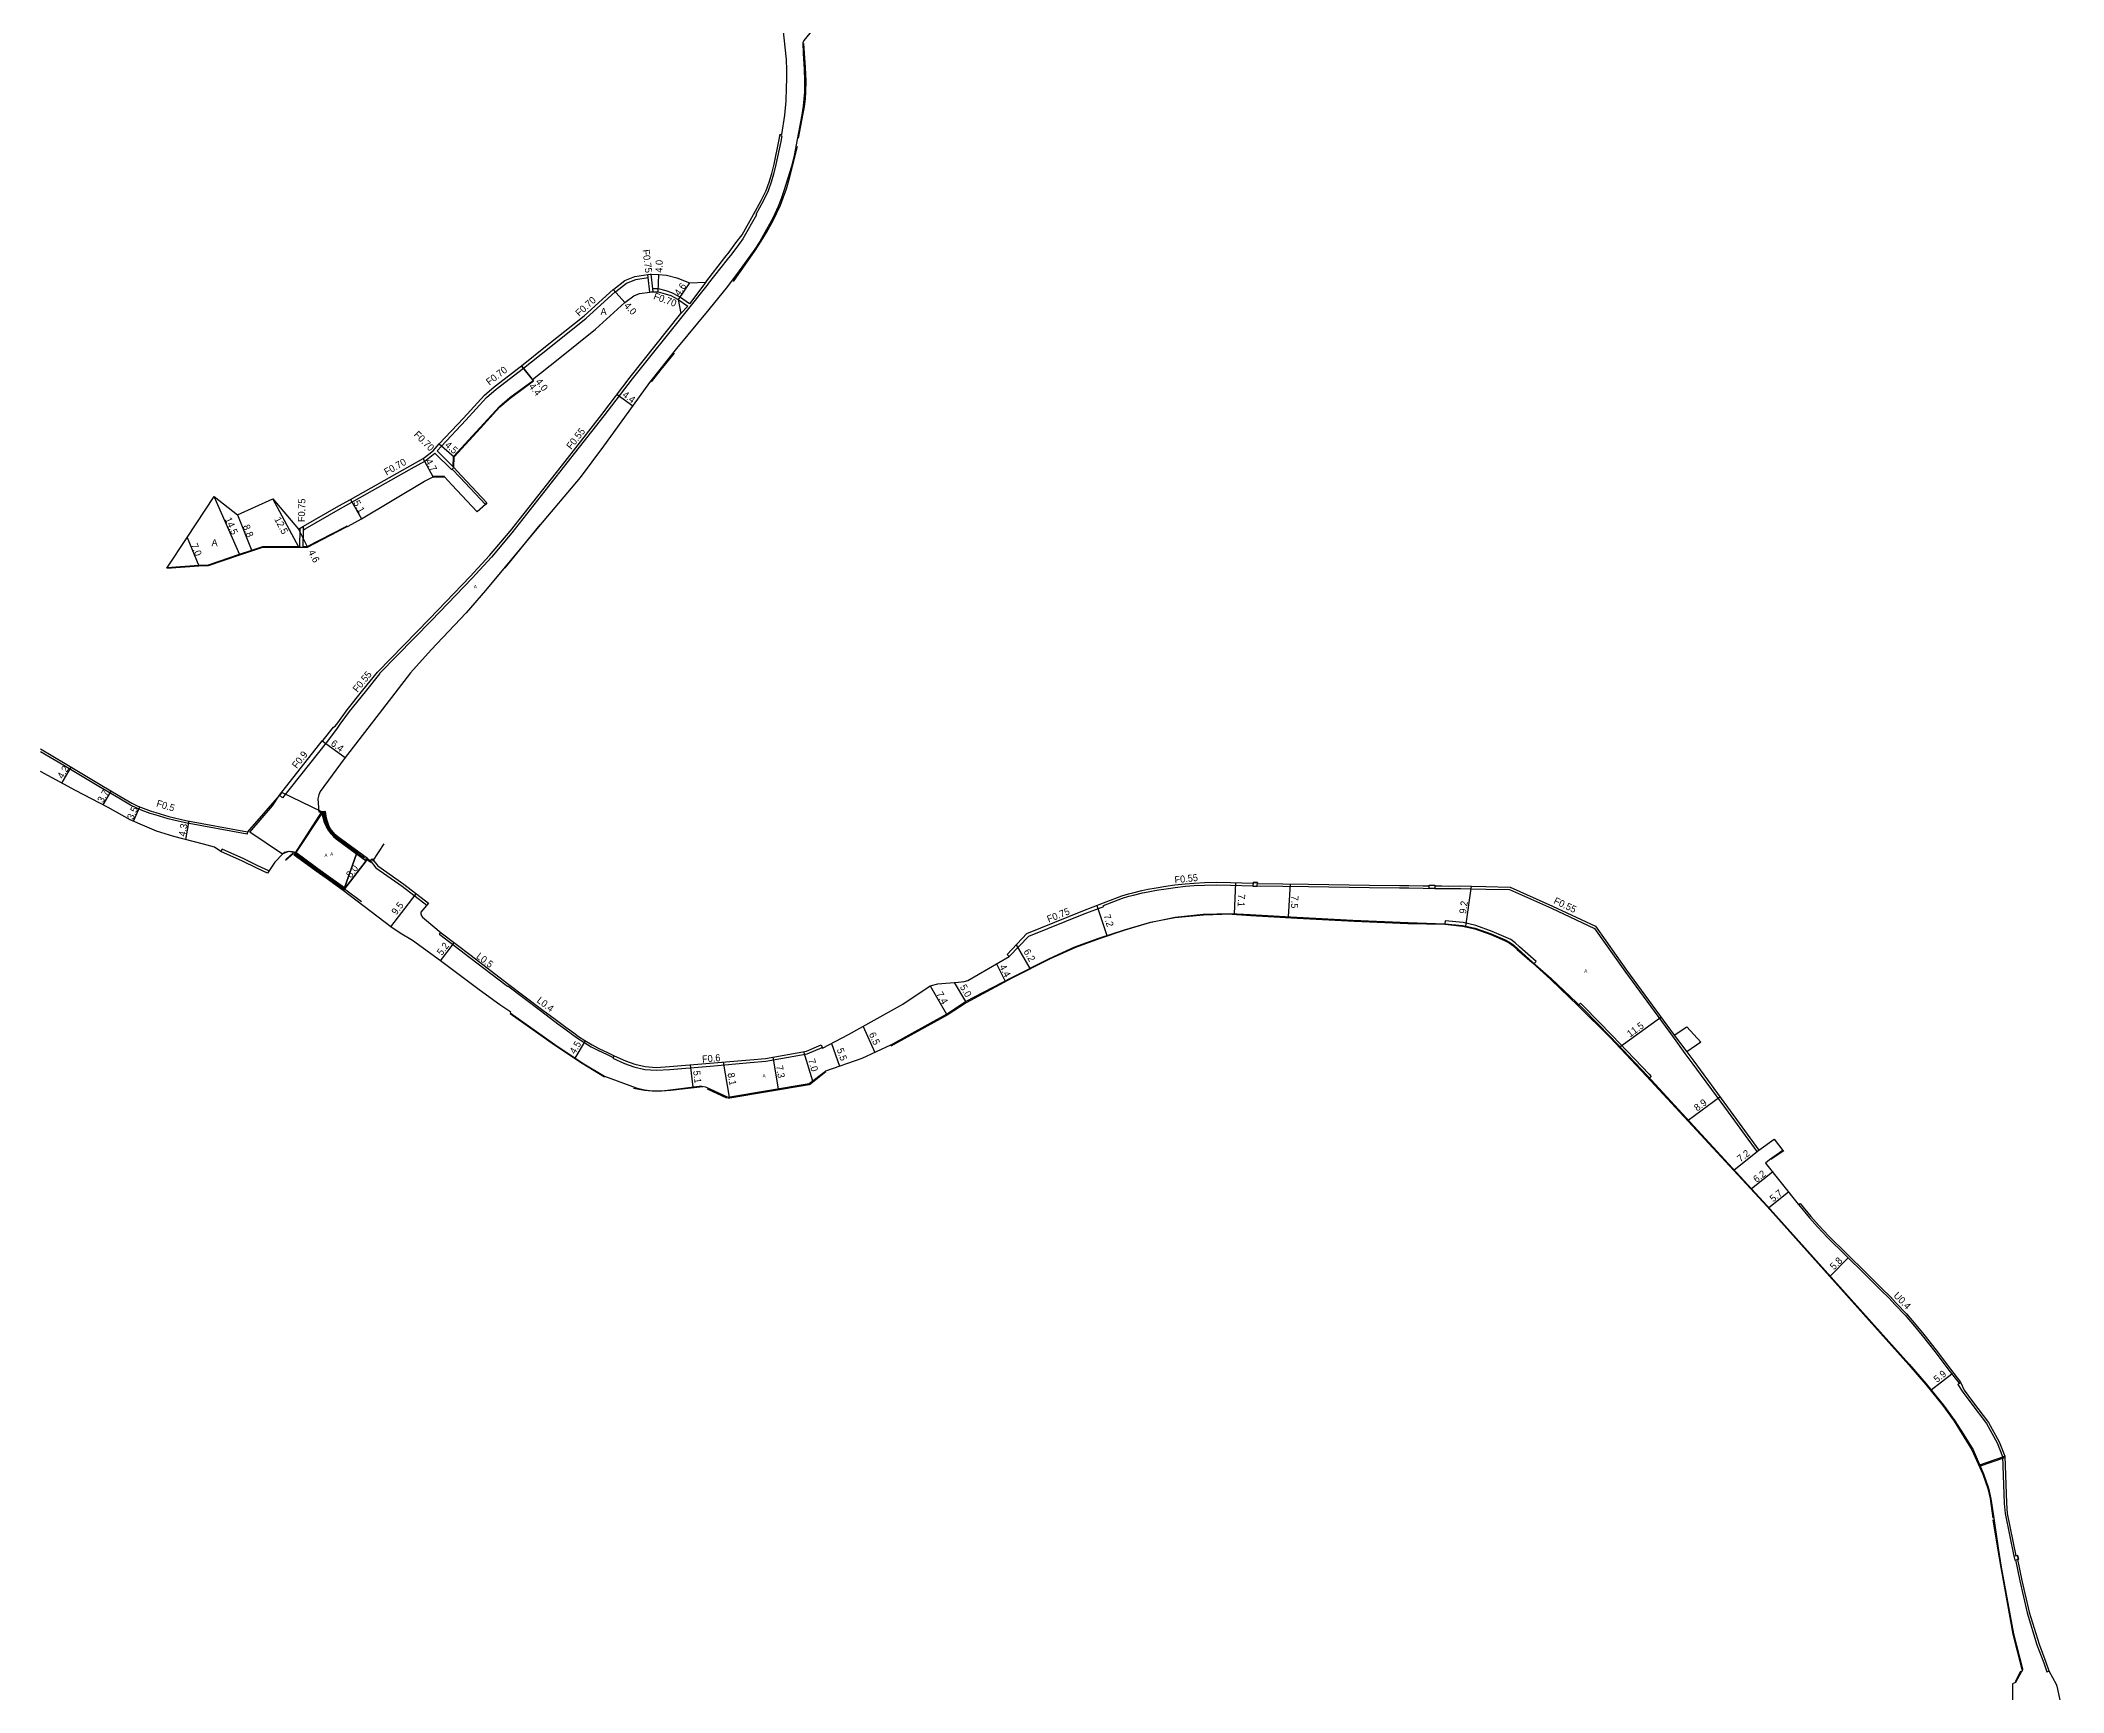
# Model space of a CAD drawing. Header units: metres. Extents: x -28000 to -24000, y -108000 to -105000.
# Drawn here: x -24800 to -24339.1, y -106749.8 to -106373.3 of the extents above; entities that cross this region are included whole.
import ezdxf

# ---------------------------------------------------------------- set-up
doc = ezdxf.new("R2010")
doc.units = ezdxf.units.M
doc.header["$LTSCALE"] = 2.5
for name, color, linetype in [('側溝・桝', 7, 'Continuous'), ('幅員', 7, 'Continuous'), ('歩道・分離帯・安全施設', 7, 'Continuous'), ('舗装', 7, 'Continuous'), ('道路', 7, 'Continuous')]:
    doc.layers.add(name, color=color, linetype=linetype)
doc.styles.get("Standard").update_dxf_attribs({"font": ''})
doc.styles.add('YOKO_DECO', font='')
doc.styles.get('Standard').set_extended_font_data('@MS PGothic')
doc.styles.get('YOKO_DECO').set_extended_font_data('MS PGothic')

msp = doc.modelspace()

# ---------------------------------------------------------------- linework, layer by layer
at = {"layer": '側溝・桝'}
for points in [[(-24631.56, -106394.95), (-24631.14, -106395.03), (-24631.37, -106396.34), (-24632.45, -106401.6), (-24633, -106403.76), (-24633.55, -106405.64), (-24634.24, -106407.6), (-24635.38, -106409.95), (-24637.04, -106412.97), (-24636.87, -106413.07), (-24640.02, -106418.54), (-24641.01, -106419.89), (-24642.52, -106421.96), (-24643.57, -106423.25), (-24647.91, -106428.72), (-24647.87, -106428.76), (-24653.31, -106435.51), (-24665.2, -106450.42), (-24671.68, -106458.87), (-24680.05, -106469.61), (-24692.59, -106485.53), (-24697.23, -106491.08), (-24701.67, -106495.89), (-24710.95, -106505.49), (-24722.76, -106517.59), (-24722.8, -106517.65), (-24726.05, -106521.77), (-24729.66, -106526.24), (-24731.8, -106529.17), (-24732.59, -106530.24), (-24732.54, -106530.27), (-24734.93, -106533.38), (-24744.87, -106545.92), (-24745.57, -106545.35)], [(-24709.65, -106466.84), (-24708.67, -106465.75), (-24703.1, -106459.86), (-24698.36, -106454.66), (-24696.2, -106452.82), (-24689.99, -106448), (-24684.13, -106443.34), (-24675.69, -106436.62), (-24669.06, -106430.6), (-24668.95, -106430.5), (-24666.5, -106428.65), (-24664.38, -106427.77), (-24661.55, -106427.38)], [(-24661.15, -106430.65), (-24661.55, -106427.38), (-24661.63, -106426.68)], [(-24660.4, -106430.62), (-24660.49, -106429.92), (-24660.89, -106426.61)], [(-24652.12, -106433.31), (-24654.39, -106431.72), (-24656.15, -106430.84), (-24657.45, -106430.36), (-24659.19, -106429.94), (-24660.39, -106429.92), (-24660.49, -106429.92)], [(-24648.42, -106428.43), (-24652.12, -106433.31)], [(-24654.75, -106432.32), (-24652.52, -106433.89)], [(-24652.52, -106433.89), (-24654.11, -106435.56)], [(-24740.09, -106484.82), (-24739.72, -106484.61), (-24731.64, -106479.98), (-24729.03, -106478.51), (-24715.47, -106470.88), (-24712.41, -106469.2), (-24710.13, -106467.36)], [(-24710.13, -106467.36), (-24706.35, -106471.13), (-24706.21, -106470.99), (-24705.85, -106470.63), (-24709.65, -106466.84)], [(-24698.65, -106479.06), (-24704.45, -106472.87), (-24706.21, -106470.99)], [(-24698.65, -106479.06), (-24698.29, -106478.72)], [(-24740.92, -106488.79), (-24740.83, -106484.44)], [(-24740.17, -106488.79), (-24740.09, -106484.82), (-24740.07, -106484)], [(-24752.8, -106553.66), (-24752.89, -106554.19), (-24766.95, -106551.6), (-24769.6, -106551.03), (-24770.9, -106550.7), (-24773.85, -106549.82), (-24774.97, -106549.46), (-24776.81, -106548.8), (-24778.04, -106548.29), (-24779.46, -106547.57), (-24782.18, -106546.02), (-24786.67, -106543.33), (-24794.64, -106538.56), (-24800, -106535.41)], [(-24747.95, -106562.58), (-24750.46, -106561.44), (-24753.69, -106559.84), (-24758.61, -106557.62), (-24758.9, -106558.14)], [(-24724.91, -106560.19), (-24723.6, -106561.87), (-24717.61, -106566.05), (-24711.99, -106570.38)], [(-24579.3, -106582.09), (-24574.85, -106577.46), (-24562.23, -106572.39), (-24557.75, -106570.65), (-24557.82, -106570.48), (-24554.45, -106569.14), (-24553.48, -106568.78), (-24552.02, -106568.35), (-24551, -106568.09), (-24548.94, -106567.6), (-24547.63, -106567.31), (-24545.72, -106566.96), (-24543.54, -106566.65), (-24541.48, -106566.34), (-24539.17, -106566.06), (-24537.16, -106565.9), (-24534.83, -106565.79), (-24532.18, -106565.73), (-24528.91, -106565.79), (-24523.78, -106565.95)], [(-24522.81, -106565.98), (-24511.16, -106566.16), (-24497.24, -106566.36), (-24490.42, -106566.45), (-24488.29, -106566.46), (-24484.99, -106566.54), (-24483.61, -106566.55)], [(-24482.36, -106566.56), (-24480.73, -106566.57), (-24479.34, -106566.59), (-24476.4, -106566.56), (-24473.98, -106566.65), (-24470.72, -106566.7), (-24465.33, -106566.82), (-24455.8, -106571.1), (-24445.94, -106575.7), (-24439.03, -106585.44), (-24428.23, -106600.27), (-24425.38, -106604.16), (-24423.83, -106606.29), (-24416.13, -106616.74), (-24408.96, -106626.53), (-24408.51, -106626.2)], [(-24708.8, -106576.62), (-24709.14, -106577.02), (-24709.05, -106577.09), (-24702.18, -106582.31), (-24693.9, -106588.64), (-24693.6, -106588.86), (-24693.55, -106588.79), (-24685.79, -106594.65), (-24682.12, -106597.4), (-24680.55, -106598.56), (-24678.78, -106599.85), (-24677.65, -106600.66), (-24676.22, -106601.62), (-24674.53, -106602.64), (-24673.01, -106603.41), (-24670.87, -106604.42), (-24669.52, -106605.09)], [(-24459.69, -106583.68), (-24459.28, -106583.23), (-24463.04, -106579.86), (-24464.03, -106578.95), (-24465.05, -106578.23), (-24466.08, -106577.74), (-24469.27, -106576.35), (-24472.97, -106575), (-24475.92, -106574.36), (-24479.98, -106573.99), (-24480.04, -106574.63)], [(-24449.51, -106593.12), (-24449.13, -106592.74), (-24448.31, -106593.57), (-24441.91, -106600.05), (-24433.51, -106608.92), (-24433.03, -106609.42), (-24433.44, -106609.8)], [(-24427.86, -106600), (-24424.93, -106603.84)], [(-24669.34, -106604.69), (-24669.6, -106605.28), (-24666.93, -106606.44), (-24664.81, -106607.2), (-24662.34, -106607.82), (-24659.74, -106608.02), (-24656.64, -106607.81), (-24647.44, -106607.05), (-24638.34, -106606.27), (-24634.75, -106605.97), (-24625.33, -106604.24), (-24621.91, -106602.84)], [(-24399.47, -106638.61), (-24396.98, -106641.62), (-24395.15, -106643.65), (-24392.86, -106646.11), (-24388.77, -106650.17), (-24384.4, -106654.49), (-24380.76, -106658.09), (-24378.94, -106659.88), (-24377.44, -106661.43), (-24375.22, -106663.81), (-24373.08, -106666.31), (-24371.29, -106668.47), (-24368.47, -106672.08), (-24365.23, -106676.37), (-24362.93, -106679.35)]]:
    msp.add_lwpolyline(points, dxfattribs=at)
for points in [[(-24523.79, -106566.06), (-24522.81, -106566.09), (-24522.78, -106565.22), (-24523.76, -106565.19)], [(-24482.36, -106566.56), (-24483.61, -106566.55), (-24483.61, -106565.82), (-24482.36, -106565.83)], [(-24350.25, -106719.62), (-24349.36, -106719.4), (-24349.58, -106718.55), (-24350.46, -106718.77)]]:
    msp.add_lwpolyline(points, close=True, dxfattribs=at)
at = {"layer": '側溝・桝', "flags": 128}
for points in [[(-24363.2, -106679.59), (-24362.61, -106679.08)], [(-24363.2, -106679.59), (-24362.21, -106681.13), (-24360.27, -106683.82), (-24356.65, -106688.54), (-24354.21, -106692.89), (-24353, -106696.06), (-24352.61, -106706.7), (-24352.45, -106709.05), (-24350.46, -106718.77)], [(-24358.41, -106697.98), (-24352.51, -106695.96)], [(-24358.28, -106698.25), (-24352.5, -106696.28)], [(-24350.1, -106719.58), (-24349.08, -106724.37), (-24347.43, -106731.65), (-24345.18, -106738.93), (-24343.63, -106743.05), (-24342.91, -106745.11)], [(-24342.91, -106745.11), (-24342.44, -106744.94)]]:
    msp.add_lwpolyline(points, dxfattribs=at)
at = {"layer": '幅員'}
for points in [[(-24666.84, -106433.05), (-24669.53, -106430.09)], [(-24659.28, -106430.64), (-24659.14, -106426.64)], [(-24652.12, -106428.55), (-24654.75, -106432.32)], [(-24690.42, -106447.45), (-24687.68, -106450.9)], [(-24687.93, -106450.58), (-24690.42, -106447.45)], [(-24668.63, -106453.98), (-24665.07, -106456.56)], [(-24709.18, -106465.28), (-24705.79, -106468.23)], [(-24710.56, -106472.75), (-24712.8, -106468.62)], [(-24754.59, -106490.56), (-24760.4, -106477.28)], [(-24755.08, -106481.46), (-24751.81, -106489.63)], [(-24741.17, -106488.79), (-24747.03, -106477.75)], [(-24729.38, -106477.9), (-24726.85, -106482.33)], [(-24741.25, -106484.68), (-24739.19, -106488.79)], [(-24766.61, -106486.6), (-24763.89, -106493.05)], [(-24735.79, -106532.97), (-24730.62, -106536.73)], [(-24795.13, -106542.55), (-24792.97, -106538.93)], [(-24785.73, -106547.52), (-24783.88, -106544.37)], [(-24778.82, -106551.22), (-24777.38, -106547.99)], [(-24766.89, -106555.43), (-24766.11, -106551.2)], [(-24730.68, -106566.57), (-24725.81, -106560.25)], [(-24720.18, -106575.3), (-24714.38, -106567.77)], [(-24527.73, -106565.26), (-24528.09, -106572.33)], [(-24515.34, -106565.54), (-24515.78, -106573.02)], [(-24475.31, -106575.15), (-24473.96, -106566.09)], [(-24559.31, -106570.45), (-24557.08, -106577.31)], [(-24708.86, -106583.06), (-24705.74, -106578.95)], [(-24577.73, -106579.44), (-24574.59, -106584.83)], [(-24582.21, -106583.78), (-24580.26, -106587.67)], [(-24597.35, -106588.8), (-24593.62, -106595.19)], [(-24591.81, -106587.99), (-24589.27, -106592.33)], [(-24440.18, -106602.67), (-24430.85, -106595.89)], [(-24678.18, -106605.23), (-24675.86, -106601.32)], [(-24612.59, -106598.03), (-24609.89, -106603.93)], [(-24644.45, -106606.15), (-24643.1, -106614.12)], [(-24633.16, -106605.02), (-24631.93, -106612.23)], [(-24626.17, -106603.74), (-24624.1, -106610.44)], [(-24619.81, -106601.9), (-24618, -106607.08)], [(-24652.01, -106606.78), (-24651.4, -106611.83)], [(-24424.6, -106619.38), (-24417.4, -106614.07)], [(-24414.18, -106630.67), (-24408.51, -106626.2)], [(-24410.23, -106634.96), (-24405.4, -106631.13)], [(-24406.24, -106639.3), (-24401.75, -106635.74)], [(-24392.25, -106654.9), (-24388.16, -106650.77)], [(-24369.29, -106680.8), (-24364.6, -106677.18)]]:
    msp.add_lwpolyline(points, dxfattribs=at)
at = {"layer": '歩道・分離帯・安全施設'}
for points in [[(-24627.33, -106395.57), (-24626.21, -106389.98), (-24625.95, -106388.44), (-24625.74, -106386.64), (-24625.66, -106385.03), (-24625.6, -106382.52), (-24625.71, -106379.47), (-24625.91, -106376.21), (-24626.06, -106374.02)], [(-24642.1, -106428.24), (-24638.75, -106423.47), (-24637.36, -106421.41), (-24635.83, -106419.03), (-24634.62, -106417.06), (-24633.16, -106414.5), (-24632.21, -106412.58), (-24631.44, -106410.89), (-24630.78, -106409.19), (-24630.08, -106407.15), (-24629.37, -106404.7), (-24628.67, -106402.03), (-24627.53, -106397.48)], [(-24660.79, -106451.11), (-24658.57, -106448.28), (-24655.53, -106444.61)], [(-24706, -106470.49), (-24705.94, -106468.17), (-24699.83, -106461.56), (-24695.45, -106456.71), (-24693.08, -106454.71), (-24687.77, -106450.78)], [(-24710.56, -106472.6), (-24707.96, -106472.62)], [(-24740.16, -106488.64), (-24739.23, -106488.64), (-24730.51, -106484.14), (-24730.16, -106483.96)], [(-24694.15, -106493.47), (-24686.14, -106483.73)], [(-24771.22, -106493.43), (-24763.9, -106492.9), (-24761.75, -106492.79), (-24754.64, -106490.42), (-24751.85, -106489.49), (-24749.37, -106488.63), (-24741.17, -106488.64), (-24740.91, -106488.64)], [(-24735.5, -106549.5), (-24735.3, -106550.53), (-24735.03, -106551.38), (-24734.57, -106552.49), (-24733.93, -106553.48), (-24733.3, -106554.27), (-24732.62, -106554.84), (-24728.95, -106557.59)], [(-24735.4, -106549.56), (-24735.29, -106550.44), (-24735.04, -106551.31), (-24734.69, -106552.21), (-24734.32, -106552.98), (-24733.6, -106553.93), (-24733.03, -106554.53), (-24732.42, -106555.06), (-24726.16, -106559.63)], [(-24744.18, -106560.12), (-24742.39, -106558.55)], [(-24744.03, -106559.92), (-24742.5, -106558.52)], [(-24741.94, -106558.73), (-24731.09, -106566.63)], [(-24741.93, -106558.72), (-24731.07, -106566.63)], [(-24724.74, -106560.67), (-24725.98, -106559.79)], [(-24724.31, -106560.37), (-24721.71, -106556.39)], [(-24730.71, -106566.67), (-24726.86, -106569.53)], [(-24528.75, -106572.47), (-24535.07, -106572.63), (-24541.54, -106573.25), (-24547.13, -106574.31), (-24552.93, -106576.08), (-24558.83, -106578.03), (-24564.21, -106580.01), (-24569.95, -106582.65), (-24578.71, -106587.04), (-24589.13, -106592.62), (-24593.47, -106595.45), (-24606.25, -106602.48)], [(-24528.62, -106572.45), (-24524.25, -106572.7), (-24513.72, -106573.31), (-24500.74, -106574.03), (-24488.48, -106574.53), (-24480.07, -106574.75), (-24476.07, -106575.14), (-24473.21, -106575.78), (-24469.56, -106577.04), (-24466.46, -106578.4), (-24465.44, -106578.99), (-24464.58, -106579.58), (-24463.57, -106580.5), (-24460.17, -106583.45), (-24455.91, -106587.31), (-24449.66, -106593.29), (-24442.44, -106600.53), (-24434.15, -106609.33), (-24406.63, -106639.05), (-24374.37, -106675.12), (-24372.02, -106677.85)], [(-24693.03, -106595.08), (-24682.92, -106602.23), (-24676.63, -106606.37), (-24671.51, -106609.5)], [(-24624.81, -106611.23), (-24621.09, -106608.28)], [(-24664.88, -106612.05), (-24662.43, -106612.51), (-24660.61, -106612.72), (-24658.47, -106612.72), (-24656.47, -106612.53), (-24649.12, -106611.73)], [(-24648.14, -106612.22), (-24643.69, -106614.28)], [(-24643.43, -106614.4), (-24624.85, -106611.26)], [(-24405.8, -106628.26), (-24402.85, -106626.28)], [(-24372.02, -106677.85), (-24370.52, -106679.59), (-24366.62, -106684.41), (-24364.06, -106687.96), (-24359.98, -106694.48), (-24357.48, -106700.05), (-24356.34, -106703.35), (-24355.82, -106705.61), (-24355.23, -106710.07)], [(-24355.22, -106710.48), (-24354.2, -106716.94), (-24353.41, -106721.3), (-24350.69, -106736.51), (-24348.64, -106744.58)], [(-24348.9, -106744.98), (-24350.16, -106747.4)]]:
    msp.add_lwpolyline(points, dxfattribs=at)
at = {"layer": '舗装'}
for points in [[(-24741.89, -106558.44), (-24735.87, -106549.12)], [(-24735.68, -106549.08), (-24741.82, -106558.4)], [(-24730.77, -106566.43), (-24727.97, -106558.67)], [(-24730.68, -106566.57), (-24725.81, -106560.25)]]:
    msp.add_lwpolyline(points, dxfattribs=at)
at = {"layer": '道路'}
for points in [[(-24621.88, -106317.61), (-24619.89, -106321.91), (-24615.74, -106332.68), (-24617.41, -106339.66), (-24619.65, -106351.18), (-24621.68, -106361.36), (-24622.39, -106365.75), (-24622.98, -106369.56), (-24626.13, -106373.37)], [(-24640.16, -106417.61), (-24637.55, -106413.02), (-24635.78, -106409.81), (-24634.67, -106407.52), (-24634, -106405.64), (-24633.41, -106403.65), (-24632.87, -106401.51), (-24631.8, -106396.26), (-24631.52, -106394.7), (-24631.1, -106394.76), (-24630.45, -106390.36), (-24630.13, -106387.09), (-24630.01, -106384.21), (-24629.97, -106381.98), (-24629.96, -106380.09), (-24630.06, -106377.66), (-24631.93, -106359.99)], [(-24626.35, -106373.83), (-24626.21, -106376.29), (-24626, -106379.95), (-24625.94, -106382.51), (-24625.97, -106385.04), (-24626.08, -106386.69), (-24626.28, -106388.31), (-24626.55, -106390.25), (-24627.33, -106394.27), (-24628.32, -106399.51), (-24628.94, -106402.04), (-24629.72, -106404.69), (-24630.62, -106407.58), (-24631.24, -106409.44), (-24631.94, -106411.14), (-24632.67, -106412.83), (-24633.53, -106414.52), (-24634.95, -106417.09), (-24636.13, -106419.11), (-24637.23, -106420.87), (-24638.61, -106422.79), (-24640.81, -106425.86), (-24643.45, -106429.38), (-24647.76, -106434.67), (-24655.13, -106443.49), (-24661.25, -106451.27), (-24665.96, -106457.78), (-24671.74, -106465.78), (-24677.08, -106472.94), (-24686.54, -106484.15), (-24698.58, -106498.68), (-24703.02, -106503.73), (-24710.99, -106512.2), (-24715.72, -106517.47), (-24722.06, -106525.7), (-24730.85, -106537.03), (-24736.25, -106544.45), (-24736.62, -106545.22), (-24736.82, -106546.13), (-24736.57, -106549.09), (-24735.68, -106549.08)], [(-24626.13, -106373.37), (-24626.35, -106373.83)], [(-24648.42, -106428.43), (-24644.11, -106422.82), (-24643.07, -106421.54), (-24641.56, -106419.47), (-24640.16, -106417.61)], [(-24760.4, -106477.28), (-24755.08, -106481.46), (-24747.03, -106477.75), (-24741.25, -106484.68), (-24740.83, -106484.44), (-24740.07, -106484), (-24731.99, -106479.37), (-24729.38, -106477.9), (-24715.81, -106470.27), (-24712.8, -106468.62), (-24710.56, -106466.81), (-24709.18, -106465.28), (-24703.61, -106459.39), (-24698.85, -106454.16), (-24696.65, -106452.28), (-24690.42, -106447.45), (-24684.56, -106442.79), (-24676.15, -106436.09), (-24669.53, -106430.09), (-24669.4, -106429.97), (-24666.85, -106428.04), (-24664.57, -106427.09), (-24661.63, -106426.68), (-24661.11, -106426.61), (-24660.89, -106426.61), (-24659.14, -106426.64), (-24657.35, -106426.8), (-24655, -106427.45), (-24652.12, -106428.55)], [(-24698.29, -106478.72), (-24704.08, -106472.52), (-24705.85, -106470.63), (-24705.79, -106468.23), (-24699.72, -106461.66), (-24695.35, -106456.82), (-24692.99, -106454.82), (-24687.68, -106450.9), (-24687.93, -106450.58), (-24682.07, -106445.92), (-24673.55, -106439.14), (-24666.84, -106433.05), (-24664.84, -106431.54), (-24663.51, -106430.98), (-24661.15, -106430.65), (-24660.87, -106430.61), (-24660.4, -106430.62), (-24659.28, -106430.64), (-24657.66, -106431.04), (-24656.43, -106431.48), (-24654.75, -106432.32)], [(-24652.12, -106428.55), (-24648.42, -106428.43)], [(-24693.01, -106485.17), (-24692.92, -106485.06), (-24680.48, -106469.26), (-24672.12, -106458.53), (-24665.64, -106450.08), (-24654.11, -106435.56)], [(-24654.75, -106432.32), (-24654.11, -106435.56)], [(-24728.41, -106483.17), (-24726.85, -106482.33), (-24712.5, -106473.75), (-24710.56, -106472.75)], [(-24710.56, -106472.75), (-24707.96, -106472.77)], [(-24700.48, -106480.77), (-24706.27, -106474.57), (-24707.96, -106472.77)], [(-24771.21, -106493.58), (-24766.61, -106486.6), (-24760.4, -106477.28)], [(-24698.29, -106478.72), (-24698.65, -106479.06), (-24700.48, -106480.77)], [(-24771.21, -106493.58), (-24763.89, -106493.05), (-24761.72, -106492.94), (-24754.59, -106490.56), (-24751.81, -106489.63), (-24749.34, -106488.78), (-24741.17, -106488.79), (-24740.92, -106488.79), (-24740.17, -106488.79), (-24739.19, -106488.79), (-24730.44, -106484.27), (-24729.9, -106483.98), (-24728.41, -106483.17)], [(-24752.29, -106553.74), (-24747.16, -106547.75), (-24745.57, -106545.35), (-24735.79, -106532.97), (-24735.62, -106532.79), (-24733.26, -106529.82), (-24732.89, -106529.6), (-24732.29, -106528.81), (-24730.15, -106525.86), (-24726.53, -106521.39), (-24723.24, -106517.3), (-24723.18, -106517.22), (-24711.36, -106505.1), (-24702.08, -106495.5), (-24697.71, -106490.72), (-24693.01, -106485.17)], [(-24800, -106534.79), (-24794.37, -106538.1), (-24786.4, -106542.86), (-24781.9, -106545.55), (-24779.2, -106547.1), (-24777.82, -106547.8), (-24776.62, -106548.3), (-24774.79, -106548.96)], [(-24776.21, -106552.36), (-24779.54, -106550.91), (-24784.61, -106548.1), (-24792.04, -106544.22), (-24800, -106539.92)], [(-24735.87, -106549.12), (-24744.99, -106544.67), (-24752.8, -106553.66)], [(-24774.79, -106548.96), (-24773.69, -106549.3), (-24770.75, -106550.18), (-24769.47, -106550.51), (-24766.85, -106551.07), (-24752.8, -106553.66)], [(-24735.87, -106549.12), (-24735.54, -106550.69), (-24735.26, -106551.54), (-24734.82, -106552.55), (-24734.32, -106553.4), (-24733.77, -106554.12), (-24733.17, -106554.76), (-24732.31, -106555.49), (-24727.97, -106558.67)], [(-24735.68, -106549.08), (-24735.47, -106550.67), (-24735.22, -106551.54), (-24734.87, -106552.43), (-24734.5, -106553.2), (-24733.78, -106554.16), (-24733.21, -106554.76), (-24732.6, -106555.29), (-24725.81, -106560.25), (-24725.47, -106559.78), (-24724.91, -106560.19), (-24724.43, -106559.81), (-24723.17, -106561.42), (-24717.25, -106565.56), (-24711.61, -106569.91), (-24713.33, -106572.01), (-24713.31, -106572.39), (-24713.18, -106572.81), (-24712.97, -106573.1), (-24712.51, -106573.52), (-24708.73, -106576.68), (-24701.86, -106581.89), (-24693.58, -106588.22), (-24685.52, -106594.3), (-24682.73, -106596.39)], [(-24730.77, -106566.43), (-24733.84, -106564.25), (-24736.82, -106562.09), (-24741.89, -106558.44), (-24743.49, -106558.18), (-24744.78, -106558.68), (-24746.64, -106560.6), (-24748.28, -106563.09), (-24750.72, -106561.98), (-24753.94, -106560.38), (-24758.9, -106558.14), (-24760.35, -106557.18), (-24762.88, -106556.47), (-24769.58, -106554.73), (-24773.6, -106553.52), (-24776.21, -106552.36)], [(-24744.86, -106558.75), (-24752.29, -106553.74)], [(-24693.01, -106594.95), (-24692.88, -106594.76), (-24695.35, -106593.09), (-24700.05, -106589.67), (-24708.86, -106583.06), (-24715.25, -106578.43), (-24718.02, -106576.77), (-24720.18, -106575.3), (-24731.03, -106567.05), (-24730.68, -106566.57), (-24735.37, -106563.13), (-24741.82, -106558.4), (-24742.55, -106558.26), (-24743.28, -106558.18), (-24743.82, -106558.2), (-24744.37, -106558.38), (-24744.86, -106558.75)], [(-24727.97, -106558.67), (-24730.77, -106566.43)], [(-24682.73, -106596.39), (-24681.85, -106597.05), (-24680.29, -106598.21), (-24678.52, -106599.49), (-24677.4, -106600.3), (-24675.98, -106601.25), (-24674.35, -106602.22), (-24672.83, -106603.01), (-24670.7, -106604.02), (-24669.34, -106604.69), (-24666.7, -106605.84), (-24664.63, -106606.59), (-24662.24, -106607.18), (-24659.74, -106607.38), (-24656.69, -106607.16), (-24647.49, -106606.41), (-24638.39, -106605.63), (-24634.85, -106605.33), (-24625.52, -106603.62), (-24622.16, -106602.24), (-24621.86, -106602.96), (-24615.91, -106599.89), (-24603.52, -106592.94), (-24597.35, -106588.8), (-24595.54, -106588.33), (-24590.94, -106587.91), (-24589.58, -106587.79), (-24588.76, -106587.58), (-24579.3, -106582.09), (-24579.79, -106581.63), (-24575.26, -106576.82), (-24562.5, -106571.69), (-24557.79, -106569.86), (-24554.66, -106568.62), (-24553.64, -106568.24), (-24552.17, -106567.8), (-24551.14, -106567.54), (-24549.06, -106567.05), (-24547.74, -106566.76), (-24545.81, -106566.41), (-24543.62, -106566.09), (-24541.56, -106565.78), (-24539.22, -106565.51), (-24537.2, -106565.34), (-24534.85, -106565.22), (-24532.18, -106565.17), (-24528.89, -106565.23), (-24523.76, -106565.39), (-24523.76, -106565.19), (-24522.78, -106565.22), (-24522.79, -106565.42), (-24511.15, -106565.6), (-24497.23, -106565.8), (-24490.41, -106565.89), (-24488.28, -106565.9), (-24484.98, -106565.97), (-24483.61, -106565.99), (-24483.61, -106565.82), (-24482.36, -106565.83), (-24482.36, -106566), (-24480.72, -106566.01), (-24479.34, -106566.03), (-24476.39, -106566), (-24473.96, -106566.09), (-24470.71, -106566.14), (-24465.2, -106566.26), (-24455.56, -106570.6), (-24445.72, -106575.2), (-24438.65, -106585.17), (-24427.86, -106600), (-24424.94, -106598.08)], [(-24606.37, -106602.32), (-24593.62, -106595.19), (-24589.27, -106592.33), (-24578.7, -106586.89), (-24570.1, -106582.57), (-24564.36, -106579.9), (-24558.92, -106577.91), (-24553.06, -106576.01), (-24547.33, -106574.3), (-24541.53, -106573.12), (-24535.11, -106572.45), (-24528.88, -106572.29), (-24524.43, -106572.52), (-24513.77, -106573.14), (-24501, -106573.83), (-24488.39, -106574.35), (-24480.04, -106574.63), (-24476.02, -106575), (-24473.14, -106575.62), (-24469.51, -106576.95), (-24466.35, -106578.32), (-24465.37, -106578.8), (-24464.44, -106579.44), (-24463.47, -106580.33), (-24460.07, -106583.34), (-24455.85, -106587.12), (-24448.59, -106593.99), (-24442.34, -106600.39), (-24433.91, -106609.29), (-24406.6, -106638.89), (-24374.25, -106674.99), (-24371.82, -106677.77)], [(-24693.01, -106594.95), (-24682.79, -106602.17), (-24676.58, -106606.29), (-24671.52, -106609.37), (-24664.27, -106612.02), (-24662.41, -106612.5), (-24660.61, -106612.69), (-24658.47, -106612.67), (-24656.52, -106612.45), (-24649.95, -106611.65), (-24649.34, -106611.64), (-24648.51, -106611.81), (-24643.41, -106614.17), (-24624.87, -106611.04), (-24621.19, -106608.2)], [(-24424.94, -106598.08), (-24421.78, -106601.64)], [(-24606.37, -106602.32), (-24612.88, -106605.29), (-24621.19, -106608.2)], [(-24421.78, -106601.64), (-24424.93, -106603.84), (-24423.38, -106605.97)], [(-24423.38, -106605.97), (-24415.68, -106616.41), (-24408.51, -106626.2), (-24405.04, -106623.71)], [(-24405.04, -106623.71), (-24403.03, -106626.31)], [(-24403.03, -106626.31), (-24406.13, -106628.43), (-24406.98, -106629.14), (-24399.54, -106638.52), (-24399.47, -106638.61), (-24399.15, -106638.34), (-24396.67, -106641.35), (-24394.84, -106643.37), (-24392.56, -106645.82), (-24388.47, -106649.87), (-24384.1, -106654.2), (-24380.46, -106657.79), (-24378.65, -106659.59), (-24377.14, -106661.14), (-24374.91, -106663.54), (-24372.77, -106666.05), (-24370.97, -106668.21), (-24368.14, -106671.83), (-24364.9, -106676.12), (-24362.61, -106679.08)], [(-24371.82, -106677.77), (-24370.38, -106679.43), (-24366.5, -106684.29), (-24363.89, -106687.89), (-24361.82, -106691.1), (-24359.71, -106694.51), (-24357.36, -106699.97), (-24356.2, -106703.26), (-24355.68, -106705.66), (-24355.06, -106709.55), (-24354.02, -106716.92), (-24353.3, -106721.27), (-24350.53, -106736.47), (-24348.47, -106744.44), (-24348.5, -106744.65), (-24348.68, -106745.02), (-24350.08, -106747.53), (-24350.77, -106747.8), (-24350.74, -106751.81), (-24350.49, -106751.95), (-24349.78, -106758.99)]]:
    msp.add_lwpolyline(points, dxfattribs=at)
for points in [[(-24727.97, -106558.67), (-24732.31, -106555.49), (-24733.17, -106554.76), (-24733.77, -106554.12), (-24734.32, -106553.4), (-24734.82, -106552.55), (-24735.26, -106551.54), (-24735.54, -106550.69), (-24735.65, -106550.15), (-24735.87, -106549.12), (-24741.89, -106558.44), (-24736.82, -106562.09), (-24733.84, -106564.25), (-24730.77, -106566.43)], [(-24735.68, -106549.08), (-24735.47, -106550.67), (-24735.22, -106551.54), (-24734.87, -106552.43), (-24734.5, -106553.2), (-24733.78, -106554.16), (-24733.21, -106554.76), (-24732.6, -106555.29), (-24725.81, -106560.25), (-24730.68, -106566.57), (-24735.36, -106563.14), (-24741.82, -106558.4)], [(-24727.67, -106558.27), (-24732, -106555.09), (-24732.83, -106554.4), (-24733.39, -106553.8), (-24733.9, -106553.12), (-24734.37, -106552.32), (-24734.79, -106551.36), (-24735.05, -106550.56), (-24735.38, -106549.02), (-24735.87, -106549.12), (-24735.54, -106550.69), (-24735.26, -106551.54), (-24734.82, -106552.55), (-24734.32, -106553.4), (-24733.77, -106554.12), (-24733.17, -106554.76), (-24732.31, -106555.49), (-24727.97, -106558.67)], [(-24735.68, -106549.08), (-24735.47, -106550.67), (-24735.22, -106551.54), (-24734.87, -106552.43), (-24734.5, -106553.2), (-24733.78, -106554.16), (-24733.21, -106554.76), (-24732.6, -106555.29), (-24725.81, -106560.25), (-24725.47, -106559.78), (-24732.22, -106554.81), (-24732.79, -106554.32), (-24733.32, -106553.76), (-24733.98, -106552.88), (-24734.31, -106552.19), (-24734.64, -106551.34), (-24734.87, -106550.54), (-24735.07, -106549.01)], [(-24730.77, -106566.43), (-24733.84, -106564.25), (-24736.82, -106562.09), (-24741.89, -106558.44), (-24742.23, -106558.91), (-24737.16, -106562.57), (-24734.19, -106564.72), (-24731.11, -106566.9)], [(-24742.17, -106558.88), (-24741.82, -106558.4), (-24735.37, -106563.13), (-24730.68, -106566.57), (-24731.03, -106567.05), (-24735.72, -106563.62)]]:
    msp.add_lwpolyline(points, close=True, dxfattribs=at)
at = {"layer": '道路', "flags": 128}
for points in [[(-24362.61, -106679.08), (-24361.78, -106680.88), (-24359.87, -106683.52), (-24356.23, -106688.26), (-24353.76, -106692.67), (-24352.51, -106695.96), (-24352.11, -106706.68), (-24351.95, -106708.98), (-24349.99, -106718.65)], [(-24349.99, -106718.65), (-24349.58, -106718.55), (-24349.36, -106719.4), (-24349.61, -106719.46)], [(-24349.61, -106719.46), (-24348.59, -106724.27), (-24346.95, -106731.52), (-24344.7, -106738.77), (-24343.16, -106742.88), (-24342.45, -106744.9), (-24340.8, -106747.92), (-24340.64, -106748.38), (-24339.33, -106754.36), (-24339.12, -106755.31)]]:
    msp.add_lwpolyline(points, dxfattribs=at)

# ---------------------------------------------------------------- texts
at = {"layer": '側溝・桝'}
for s, rotation, p in [('F0.75', 276.865, (-24662.86, -106421.05)), ('F0.70', 339.9922, (-24660.49, -106432.23)), ('F0.70', 42.2044, (-24677.26, -106436.33)), ('F0.70', 37.7877, (-24697.72, -106452)), ('F0.70', 315.0647, (-24715.06, -106463.28)), ('F0.55', 52, (-24679.09, -106466.65)), ('F0.70', 29.3573, (-24721.16, -106472.49)), ('F0.75', 88.8391, (-24739.75, -106483.09)), ('F0.55', 51, (-24727.78, -106522.01)), ('F0.9', 52, (-24741.6, -106539.37)), ('F0.5', 343, (-24773.72, -106547.86)), ('F0.55', 6, (-24541.57, -106565.41)), ('F0.55', 335, (-24455.43, -106569.95)), ('F0.75', 22, (-24570.31, -106574.39)), ('L0.5', 323, (-24700.86, -106582.33)), ('L0.4', 323, (-24687.07, -106592.38)), ('F0.6', 5, (-24649.21, -106606.27)), ('U0.4', 314, (-24377.97, -106659.48))]:
    msp.add_text(s, height=1.6, rotation=rotation, dxfattribs=at).set_placement(p)
at = {"layer": '幅員'}
for s, rotation, p in [('4.0', 88.054, (-24658.33, -106426.27)), ('4.6', 55.1469, (-24654.43, -106431.69)), ('4.0', 312.1963, (-24667.17, -106433.88)), ('4.4', 308.511, (-24688.84, -106452.21)), ('4.0', 308.511, (-24687.32, -106451.15)), ('4.4', 324, (-24667.57, -106454.38)), ('4.5', 318.9363, (-24708, -106465.74)), ('4.7', 298.5266, (-24712.36, -106469.23)), ('5.1', 299.7232, (-24728.82, -106478.68)), ('14.5', 293.6277, (-24758.04, -106482.41)), ('8.8', 291.8341, (-24753.94, -106484.03)), ('12.5', 297.972, (-24746.79, -106482.42)), ('7.0', 292.8816, (-24765.78, -106488.31)), ('4.6', 296.6407, (-24739.05, -106489.9)), ('6.4', 324, (-24734.01, -106533.86)), ('4.2', 59.1749, (-24794.93, -106541.73)), ('3.7', 59.666, (-24785.79, -106547.21)), ('3.5', 65.8986, (-24778.9, -106551.05)), ('4.3', 80, (-24766.99, -106554.83)), ('8.0', 52, (-24729.27, -106564.3)), ('7.1', 267, (-24527.13, -106567.84)), ('7.5', 267, (-24514.98, -106568.17)), ('9.5', 52, (-24718.94, -106572.74)), ('7.2', 288, (-24557.87, -106572.73)), ('9.2', 82, (-24475.23, -106572.43)), ('5.2', 53, (-24708.55, -106581.98)), ('6.2', 300, (-24576.11, -106580.94)), ('4.4', 297, (-24581.61, -106584.38)), ('7.4', 300, (-24595.99, -106590.63)), ('5.0', 300, (-24590.6, -106589.02)), ('11.5', 36, (-24437.85, -106600.56)), ('4.5', 59, (-24678.22, -106604.46)), ('6.5', 295, (-24611.33, -106599.78)), ('7.0', 287, (-24625.15, -106605.68)), ('5.5', 289, (-24618.63, -106603.27)), ('5.1', 277, (-24651.32, -106608.16)), ('8.1', 280, (-24643.49, -106608.71)), ('7.3', 280, (-24632.46, -106607.03)), ('8.9', 36, (-24422.57, -106617.42)), ('7.2', 38, (-24412.71, -106629.03)), ('6.2', 38, (-24409.05, -106633.71)), ('5.7', 38, (-24405.28, -106638.12)), ('5.8', 45, (-24391.41, -106653.61)), ('5.9', 38, (-24367.95, -106679.29))]:
    msp.add_text(s, height=1.6, rotation=rotation, dxfattribs=at).set_placement(p)
at = {"layer": '舗装'}
for p in [(-24672.41, -106435.89), (-24761.03, -106488.58)]:
    msp.add_text('A', height=1.6, dxfattribs=at).set_placement(p)
at = {"layer": '舗装', "style": 'YOKO_DECO'}
for p in [(-24701.27, -106498.17, 170.23), (-24735.3, -106559.41, 166.3), (-24734, -106559.12, 166.24), (-24448.31, -106585.76, 159.43), (-24635.5, -106609.62, 162.98)]:
    msp.add_text('A', height=0.75, dxfattribs=at).set_placement(p)

doc.saveas('drawing.dxf')
